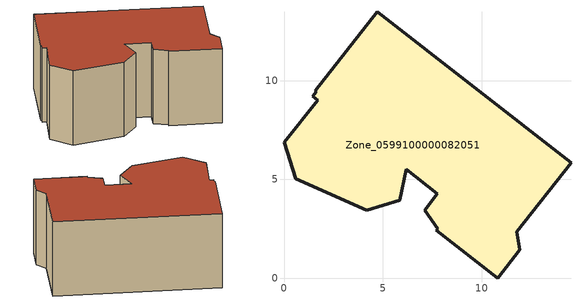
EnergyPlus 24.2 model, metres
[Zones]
Zone_0599100000082051
 floor ground (C_G): 1.45,9.21 1.63,9.43 1.57,9.48 4.71,13.49 14.52,5.84 11.78,2.35 11.93,1.43 10.81,0 7.71,2.43 7.78,2.52 7.11,3.45 7.76,4.28 6.18,5.51 5.87,3.95 4.2,3.46 0.59,5.03 0,6.88 1.72,9.01 z3.96
 wall outside (C_F): 0,6.88 0.59,5.03 4.2,3.46 5.87,3.95 6.18,5.51 7.76,4.28 7.11,3.45 7.78,2.52 7.71,2.43 10.81,0 11.93,1.43 11.78,2.35 14.52,5.84 4.71,13.49 1.57,9.48 1.63,9.43 1.45,9.21 1.72,9.01 0,6.88 z3.96:10.04
 roof outside (C_R): 1.63,9.43 1.45,9.21 1.72,9.01 0,6.88 0.59,5.03 4.2,3.46 5.87,3.95 6.18,5.51 7.76,4.28 7.11,3.45 7.78,2.52 7.71,2.43 10.81,0 11.93,1.43 11.78,2.35 14.52,5.84 4.71,13.49 1.57,9.48 z10.04
[BUILDING]
Pand.0599100000082051: North Axis=0; Terrain=City; Loads Convergence Tolerance Value=0.04; Temperature Convergence Tolerance Value=0.4; Solar Distribution=FullExterior; Maximum Number of Warmup Days=25; Minimum Number of Warmup Days=1
[Site:Location]
Rotterdam.The.Hague.AP_ZH_NLD Design_Conditions: Latitude=51.96; Longitude=4.45; Time Zone=1; Elevation=-4.5
[SITE:GROUNDTEMPERATURE:BUILDINGSURFACE]
18, 18, 18, 18, 18, 18, 18, 18, 18, 18, 18, 18
[MATERIAL] Thermal Absorptance=0.9; Solar Absorptance=0.7; Visible Absorptance=0.7
Name | Roughness | Thickness | Conductivity | Density | Specific Heat
G.TC.1975-1991 | MediumSmooth | 0.15 | 0.288461 | 540 | 1210
F.TC.1975-1991 | Rough | 0.3 | 0.230769 | 1920 | 840
R.TC.1975-1991 | MediumRough | 0.2 | 0.153846 | 1500 | 1000
[CONSTRUCTION]
C_G: G.TC.1975-1991
C_F: F.TC.1975-1991
C_R: R.TC.1975-1991
[ZONE]
Zone_0599100000082051: Type=1; Multiplier=1; Ceiling Height=Autocalculate; Volume=Autocalculate; Floor Area=autocalculate; Part of Total Floor Area=Yes
[ZONEINFILTRATION:DESIGNFLOWRATE]
Infil_Zone_0599100000082051: Zone or ZoneList or Space or SpaceList=Zone_0599100000082051; Schedule=AlwaysOn; Design Flow Rate Calculation Method=Flow/Area; Flow Rate per Floor Area=0.003; Constant Term Coefficient=1; Temperature Term Coefficient=0; Velocity Term Coefficient=0; Velocity Squared Term Coefficient=0
[HVACTEMPLATE:ZONE:IDEALLOADSAIRSYSTEM]
Zone_0599100000082051: Maximum Heating Supply Air Temperature=50; Minimum Cooling Supply Air Temperature=13; Maximum Heating Supply Air Humidity Ratio=0.0156; Minimum Cooling Supply Air Humidity Ratio=0.0077; Heating Limit=NoLimit; Cooling Limit=NoLimit; Dehumidification Control Type=ConstantSensibleHeatRatio; Cooling Sensible Heat Ratio=0.7; Dehumidification Setpoint=60; Humidification Control Type=None; Humidification Setpoint=30; Outdoor Air Method=None; Outdoor Air Flow Rate per Person=0.00944; Outdoor Air Flow Rate per Zone Floor Area=0; Outdoor Air Flow Rate per Zone=0; Demand Controlled Ventilation Type=None; Outdoor Air Economizer Type=NoEconomizer; Heat Recovery Type=None; Sensible Heat Recovery Effectiveness=0.7; Latent Heat Recovery Effectiveness=0.65
[ZONECONTROL:THERMOSTAT]
ThermostatControl_Zone_0599100000082051: Zone or ZoneList=Zone_0599100000082051; Control Type Schedule=DualSetpointControlType; Control 1=Thermostat_Zone_0599100000082051; Temperature Difference Between Cutout And Setpoint=0
[THERMOSTATSETPOINT:DUALSETPOINT]
Thermostat_Zone_0599100000082051: Heating Setpoint Temperature Schedule=HeatingSetpoint_Zone_0599100000082051; Cooling Setpoint Temperature Schedule=CoolingSetpoint_Zone_0599100000082051
[SCHEDULE:COMPACT]
HeatingSetpoint_Zone_0599100000082051: Through: 12/31, For: AllDays, Until: 24:00, 21
CoolingSetpoint_Zone_0599100000082051: Through: 12/31, For: AllDays, Until: 24:00, 24
DualSetpointControlType: Through: 12/31, For: AllDays, Until: 24:00, 4
AlwaysOn: Through: 12/31, For: AllDays, Until: 24:00, 1
